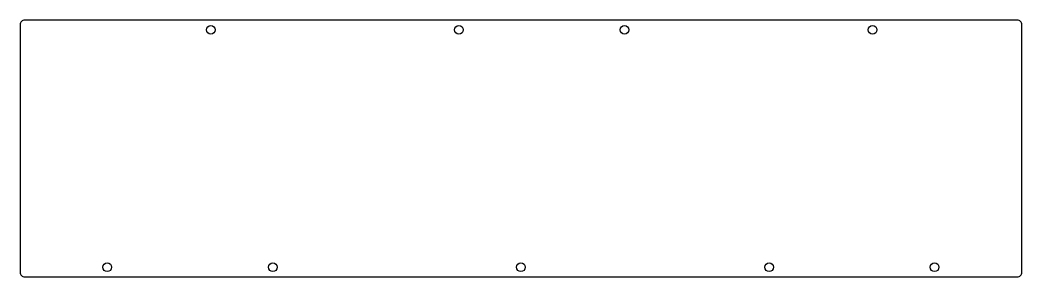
# Model space of a CAD drawing. Header units: millimetres. Extents: x -258 to -28, y 28 to 87.
import ezdxf

# ---------------------------------------------------------------- set-up
doc = ezdxf.new("R2010")
doc.units = ezdxf.units.MM
doc.layers.get('0').update_dxf_attribs({"linetype": 'CONTINUOUS'})

msp = doc.modelspace()

# ---------------------------------------------------------------- linework, layer by layer
msp.add_lwpolyline([(-258.22, 85.73), (-258.22, 28.58, 0.417373), (-257.17, 27.53), (-28.57, 27.53, 0.417421), (-27.53, 28.58), (-27.52, 85.73, 0.417108), (-28.57, 86.77), (-257.18, 86.78, 0.417198)], format="xyb", close=True)
msp.add_lwpolyline([(-258.22, 85.73), (-258.22, 28.58, 0.417373), (-257.17, 27.53), (-28.57, 27.53, 0.417421), (-27.53, 28.58), (-27.52, 85.73, 0.417108), (-28.57, 86.77), (-257.18, 86.78, 0.417198)], format="xyb", close=True)
for centre in [(-214.31, 84.53), (-214.31, 84.53), (-157.16, 84.53), (-157.16, 84.53), (-119.06, 84.53), (-119.06, 84.53), (-61.91, 84.53), (-61.91, 84.53), (-238.13, 29.77), (-238.13, 29.77), (-200.03, 29.77), (-200.03, 29.77), (-142.88, 29.77), (-142.88, 29.77), (-85.73, 29.77), (-85.73, 29.77), (-47.63, 29.77), (-47.63, 29.77)]:
    msp.add_circle(centre, 1)

doc.saveas('drawing.dxf')
